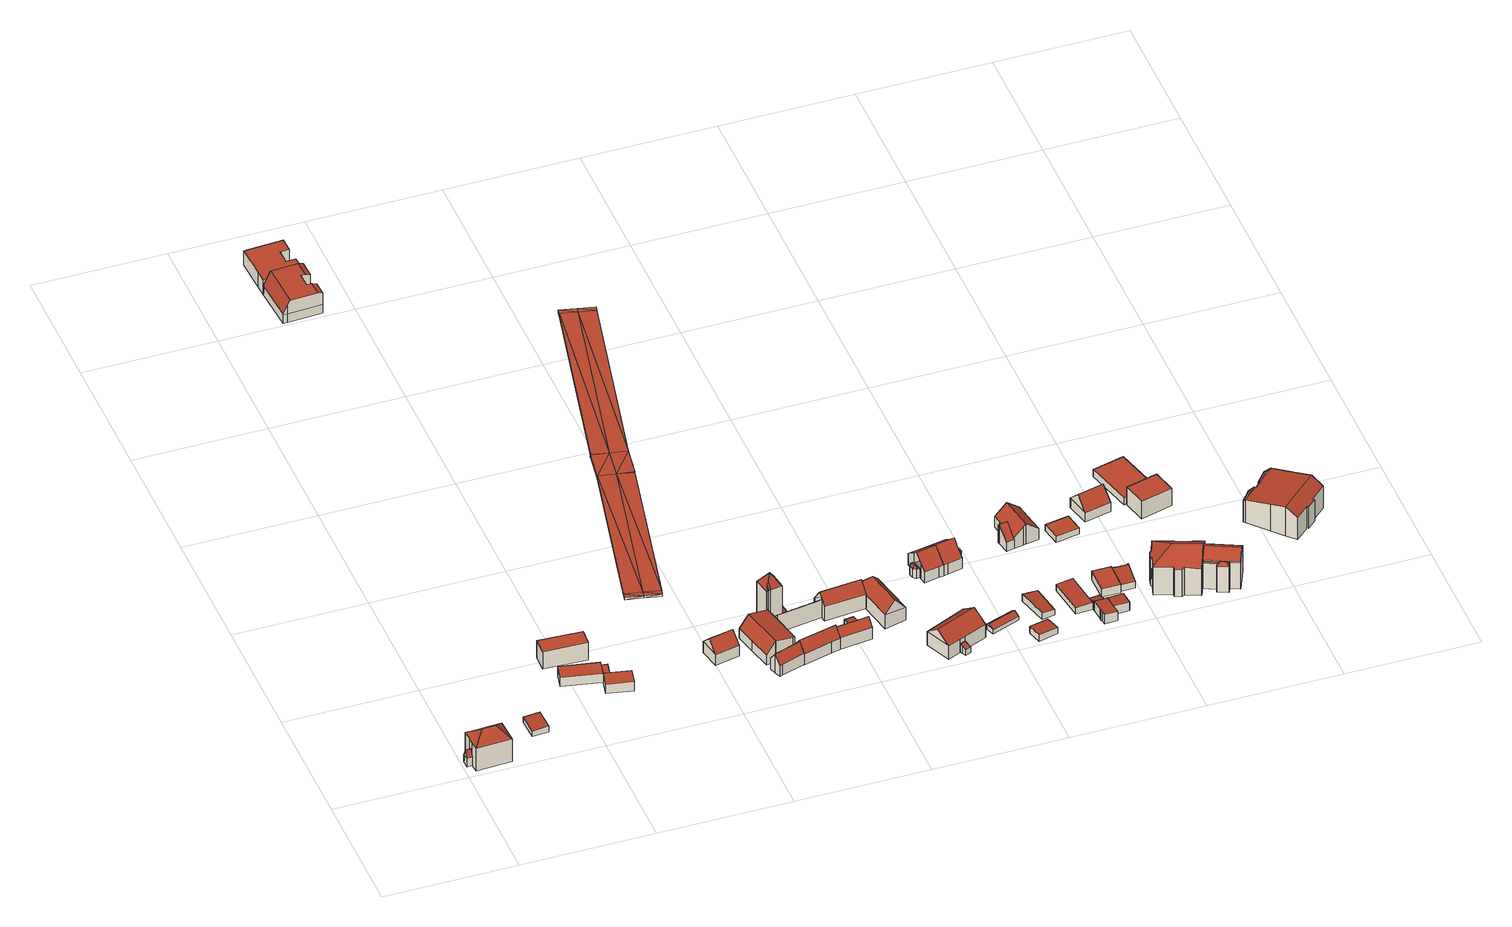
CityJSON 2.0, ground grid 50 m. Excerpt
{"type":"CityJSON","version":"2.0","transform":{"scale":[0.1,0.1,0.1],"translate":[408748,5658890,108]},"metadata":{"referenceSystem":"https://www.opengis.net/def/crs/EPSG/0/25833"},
"CityObjects":{
"building1":{"type":"Building","attributes":{"Gemeindeschluessel":14612000,"Geometrietyp2DReferenz":"3000","function":"31001_9998","roofType":"9999"},"children":["building1-1","building1-2","building1-3"]},
"building1-1":{"type":"BuildingPart","attributes":{"Dachtyp_tdc":"tdcPolyFlatRoof","Dachneigung":0,"QualitaetDacherkennung":62,"Geometrietyp2DReferenz":"3000","measuredHeight":4.14,"roofType":"1000"},"parents":["building1"],"geometry":[{"type":"MultiSurface","lod":"2","boundaries":[[[0,1,2,3]],[[1,4,5,2]],[[4,6,7,5]],[[6,4,1,0]],[[3,2,5,7]]],"semantics":{"surfaces":[{"type":"WallSurface"},{"type":"RoofSurface"},{"type":"GroundSurface"}],"values":[0,0,0,1,2]}}]},
"building1-2":{"type":"BuildingPart","attributes":{"Dachtyp_tdc":"tdcHipRoof","Dachneigung":38.65,"QualitaetDacherkennung":67,"Geometrietyp2DReferenz":"3000","measuredHeight":13.59,"roofType":"3200"},"parents":["building1"],"geometry":[{"type":"MultiSurface","lod":"2","boundaries":[[[8,7,6]],[[8,9,10,7]],[[9,11,12,10]],[[11,13,14,12]],[[13,15,16,17,14]],[[18,19,20]],[[18,21,22,19]],[[21,23,3,22]],[[23,0,3]],[[11,9,24]],[[21,18,15,13,25]],[[9,8,23,21,25,24]],[[13,11,24,25]],[[7,10,12,14,17,19,22,3]]],"semantics":{"surfaces":[{"type":"WallSurface"},{"type":"RoofSurface"},{"type":"GroundSurface"}],"values":[0,0,0,0,0,0,0,0,0,1,1,1,1,2]}}]},
"building1-3":{"type":"BuildingPart","attributes":{"Dachtyp_tdc":"tdcGableRoof","Dachneigung":64.77,"QualitaetDacherkennung":16,"Geometrietyp2DReferenz":"3000","measuredHeight":6.41,"roofType":"3100"},"parents":["building1"],"geometry":[{"type":"MultiSurface","lod":"2","boundaries":[[[26,20,19,27]],[[16,28,29,17]],[[28,26,27,29]],[[26,28,30]],[[20,26,30,31]],[[28,16,31,30]],[[27,19,17,29]]],"semantics":{"surfaces":[{"type":"WallSurface"},{"type":"RoofSurface"},{"type":"GroundSurface"}],"values":[0,0,0,0,1,1,2]}}]},
"building2":{"type":"Building","attributes":{"Dachtyp_tdc":"tdcPolyFlatRoof","Gemeindeschluessel":14612000,"Dachneigung":2.66,"QualitaetDacherkennung":88,"Geometrietyp2DReferenz":"3000","measuredHeight":2.56,"function":"31001_9998","roofType":"2100"},"geometry":[{"type":"Solid","lod":"2","boundaries":[[[[32,33,34,35]],[[33,36,37,34]],[[36,38,39,37]],[[38,32,35,39]],[[38,36,33,32]],[[35,34,37,39]]]],"semantics":{"surfaces":[{"type":"WallSurface"},{"type":"RoofSurface"},{"type":"GroundSurface"}],"values":[[0,0,0,0,1,2]]}}]},
"building3":{"type":"Building","attributes":{"Dachtyp_tdc":"tdcPolyFlatRoof","Gemeindeschluessel":14612000,"Dachneigung":0,"QualitaetDacherkennung":77,"Geometrietyp2DReferenz":"3000","measuredHeight":4,"function":"31001_9998","roofType":"1000"},"geometry":[{"type":"Solid","lod":"2","boundaries":[[[[40,41,42,43]],[[41,44,45,42]],[[44,46,47,45]],[[46,40,43,47]],[[46,44,41,40]],[[43,42,45,47]]]],"semantics":{"surfaces":[{"type":"WallSurface"},{"type":"RoofSurface"},{"type":"GroundSurface"}],"values":[[0,0,0,0,1,2]]}}]},
"building4":{"type":"Building","attributes":{"Dachtyp_tdc":"tdcPolyFlatRoof","Gemeindeschluessel":14612000,"Dachneigung":0,"QualitaetDacherkennung":69,"Geometrietyp2DReferenz":"3000","measuredHeight":7.6,"function":"31001_9998","roofType":"1000"},"geometry":[{"type":"Solid","lod":"2","boundaries":[[[[48,49,50,51]],[[49,52,53,50]],[[52,54,55,53]],[[54,48,51,55]],[[54,52,49,48]],[[51,50,53,55]]]],"semantics":{"surfaces":[{"type":"WallSurface"},{"type":"RoofSurface"},{"type":"GroundSurface"}],"values":[[0,0,0,0,1,2]]}}]},
"building5":{"type":"Building","attributes":{"Dachtyp_tdc":"tdcPolyFlatRoof","Gemeindeschluessel":14612000,"Dachneigung":0,"QualitaetDacherkennung":80,"Geometrietyp2DReferenz":"3000","measuredHeight":2.74,"function":"31001_9998","roofType":"1000"},"geometry":[{"type":"Solid","lod":"2","boundaries":[[[[56,57,47,43]],[[57,58,59,47]],[[58,60,61,59]],[[60,56,43,61]],[[60,58,57,56]],[[43,47,59,61]]]],"semantics":{"surfaces":[{"type":"WallSurface"},{"type":"RoofSurface"},{"type":"GroundSurface"}],"values":[[0,0,0,0,1,2]]}}]},
"building6":{"type":"Building","attributes":{"Dachtyp_tdc":"tdcPolyFlatRoof","Gemeindeschluessel":14612000,"Dachneigung":0,"QualitaetDacherkennung":71,"Geometrietyp2DReferenz":"3000","measuredHeight":4.04,"function":"31001_9998","roofType":"1000"},"geometry":[{"type":"Solid","lod":"2","boundaries":[[[[62,63,43,64]],[[63,65,61,43]],[[65,66,67,61]],[[66,68,69,67]],[[68,62,64,69]],[[68,66,65,63,62]],[[64,43,61,67,69]]]],"semantics":{"surfaces":[{"type":"WallSurface"},{"type":"RoofSurface"},{"type":"GroundSurface"}],"values":[[0,0,0,0,0,1,2]]}}]},
"building7":{"type":"Building","attributes":{"Dachtyp_tdc":"tdcFreeFormRoof","Gemeindeschluessel":14612000,"Dachneigung":0.221,"QualitaetDacherkennung":35,"Geometrietyp2DReferenz":"3000","measuredHeight":9.54,"function":"31001_9998","roofType":"5000"},"geometry":[{"type":"Solid","lod":"2","boundaries":[[[[70,71,72,73]],[[71,74,75,72]],[[74,76,77,75]],[[76,78,79,77]],[[78,80,81,79]],[[80,82,83,81]],[[82,84,85,83]],[[84,86,87,85]],[[86,88,89,87]],[[88,90,91,89]],[[90,92,93,91]],[[92,94,95,93]],[[94,70,73,95]],[[96,97,98,99]],[[100,101,102,103]],[[104,105,70,106,107]],[[108,109,103,102,110,105,104,99,98]],[[71,105,110,74]],[[74,110,102,76]],[[82,109,108,84]],[[84,108,98,86]],[[80,100,103,109,82]],[[90,96,99,104,107,92]],[[92,107,106,94]],[[94,106,70]],[[70,105,71]],[[76,102,101,78]],[[78,101,100,80]],[[86,98,97,88]],[[88,97,96,90]],[[73,72,75,77,79,81,83,85,87,89,91,93,95]]]],"semantics":{"surfaces":[{"type":"WallSurface"},{"type":"RoofSurface"},{"type":"GroundSurface"}],"values":[[0,0,0,0,0,0,0,0,0,0,0,0,0,1,1,1,1,0,0,0,0,0,0,0,0,0,0,0,0,0,2]]}}]},
"building8":{"type":"Building","attributes":{"Dachtyp_tdc":"tdcGableRoof","Gemeindeschluessel":14612000,"Dachneigung":44.95,"QualitaetDacherkennung":84,"Geometrietyp2DReferenz":"3000","measuredHeight":8.87,"function":"31001_9998","roofType":"3100"},"geometry":[{"type":"Solid","lod":"2","boundaries":[[[[111,112,113,114]],[[112,115,116,113]],[[115,117,118,116]],[[117,111,114,118]],[[115,112,119]],[[111,117,120]],[[112,111,120,119]],[[117,115,119,120]],[[114,113,116,118]]]],"semantics":{"surfaces":[{"type":"WallSurface"},{"type":"RoofSurface"},{"type":"GroundSurface"}],"values":[[0,0,0,0,0,0,1,1,2]]}}]},
"building9":{"type":"Building","attributes":{"Dachtyp_tdc":"tdcPolyFlatRoof","Gemeindeschluessel":14612000,"Dachneigung":0,"QualitaetDacherkennung":70,"Geometrietyp2DReferenz":"3000","measuredHeight":6.3,"function":"31001_9998","roofType":"1000"},"geometry":[{"type":"Solid","lod":"2","boundaries":[[[[121,122,123,124]],[[122,125,79,123]],[[125,126,73,79]],[[126,127,128,73]],[[127,129,130,128]],[[129,131,132,130]],[[131,133,134,132]],[[133,135,136,134]],[[135,137,138,136]],[[137,121,124,138]],[[137,135,133,131,129,127,126,125,122,121]],[[124,123,79,73,128,130,132,134,136,138]]]],"semantics":{"surfaces":[{"type":"WallSurface"},{"type":"RoofSurface"},{"type":"GroundSurface"}],"values":[[0,0,0,0,0,0,0,0,0,0,1,2]]}}]},
"building10":{"type":"Building","attributes":{"Dachtyp_tdc":"tdcGableRoof","Gemeindeschluessel":14612000,"Dachneigung":53.87,"QualitaetDacherkennung":70,"Geometrietyp2DReferenz":"3000","measuredHeight":8.46,"function":"31001_9998","roofType":"3100"},"geometry":[{"type":"Solid","lod":"2","boundaries":[[[[139,140,141,142]],[[140,143,144,141]],[[143,145,146,144]],[[145,147,148,146]],[[147,149,150,148]],[[149,151,152,150]],[[151,153,154,152]],[[153,139,142,154]],[[149,147,145,143,140]],[[140,139,153,151,149]],[[142,141,144,146,148,150,152,154]]]],"semantics":{"surfaces":[{"type":"WallSurface"},{"type":"RoofSurface"},{"type":"GroundSurface"}],"values":[[0,0,0,0,0,0,0,0,1,1,2]]}}]},
"building11":{"type":"Building","attributes":{"Dachtyp_tdc":"tdcGableRoof","Gemeindeschluessel":14612000,"Dachneigung":11.21,"QualitaetDacherkennung":54,"Geometrietyp2DReferenz":"3000","measuredHeight":8.92,"function":"31001_9998","roofType":"3100"},"geometry":[{"type":"Solid","lod":"2","boundaries":[[[[155,156,157,158]],[[156,159,160,157]],[[159,161,162,160]],[[161,163,164,162]],[[163,165,166,164]],[[165,167,168,166]],[[167,169,170,168]],[[169,171,172,170]],[[171,173,174,172]],[[173,175,176,174]],[[175,155,158,176]],[[171,169,167,165,163,161,159]],[[159,156,155,175,173,171]],[[158,157,160,162,164,166,168,170,172,174,176]]]],"semantics":{"surfaces":[{"type":"WallSurface"},{"type":"RoofSurface"},{"type":"GroundSurface"}],"values":[[0,0,0,0,0,0,0,0,0,0,0,1,1,2]]}}]},
"building12":{"type":"Building","attributes":{"Dachtyp_tdc":"tdcFreeFormRoof","Gemeindeschluessel":14612000,"Dachneigung":10.01,"QualitaetDacherkennung":35,"Geometrietyp2DReferenz":"3000","measuredHeight":3.92,"function":"31001_9998","roofType":"5000"},"geometry":[{"type":"Solid","lod":"2","boundaries":[[[[177,178,179,180]],[[178,181,182,179]],[[181,183,184,182]],[[183,185,186,184]],[[185,177,180,186]],[[185,187,188,177]],[[183,181,178,188,187]],[[178,177,188]],[[185,183,187]],[[180,179,182,184,186]]]],"semantics":{"surfaces":[{"type":"WallSurface"},{"type":"RoofSurface"},{"type":"GroundSurface"}],"values":[[0,0,0,0,0,1,1,0,0,2]]}}]},
"building13":{"type":"Building","attributes":{"Dachtyp_tdc":"tdcFreeFormRoof","Gemeindeschluessel":14612000,"Dachneigung":56.78,"QualitaetDacherkennung":8,"Geometrietyp2DReferenz":"3000","measuredHeight":20.8,"function":"31001_9998","roofType":"5000"},"geometry":[{"type":"Solid","lod":"2","boundaries":[[[[189,190,191,192]],[[190,193,194,191]],[[193,195,196,194]],[[195,197,198,196]],[[197,199,200,198]],[[199,201,202,200]],[[201,189,192,202]],[[203,201,199]],[[204,205,206,207,203,199,197]],[[204,197,195]],[[205,204,195,193]],[[206,205,193,190]],[[207,206,190,189]],[[203,207,189,201]],[[192,191,194,196,198,200,202]]]],"semantics":{"surfaces":[{"type":"WallSurface"},{"type":"RoofSurface"},{"type":"GroundSurface"}],"values":[[0,0,0,0,0,0,0,1,1,1,1,1,1,1,2]]}}]},
"building14":{"type":"Building","attributes":{"Dachtyp_tdc":"tdcFreeFormRoof","Gemeindeschluessel":14612000,"Dachneigung":53.58,"QualitaetDacherkennung":79,"Geometrietyp2DReferenz":"3000","measuredHeight":8.77,"function":"31001_9998","roofType":"5000"},"geometry":[{"type":"Solid","lod":"2","boundaries":[[[[208,209,210,211]],[[209,212,213,210]],[[212,214,215,213]],[[214,216,217,215]],[[216,218,219,217]],[[218,208,211,219]],[[220,209,208,218,221]],[[214,212,220,221,216]],[[212,209,220]],[[218,216,221]],[[211,210,213,215,217,219]]]],"semantics":{"surfaces":[{"type":"WallSurface"},{"type":"RoofSurface"},{"type":"GroundSurface"}],"values":[[0,0,0,0,0,0,1,1,0,0,2]]}}]},
"building15":{"type":"Building","attributes":{"Dachtyp_tdc":"tdcPolyFlatRoof","Gemeindeschluessel":14612000,"Dachneigung":10.4,"QualitaetDacherkennung":60,"Geometrietyp2DReferenz":"3000","measuredHeight":2.45,"function":"31001_9998","roofType":"2100"},"geometry":[{"type":"Solid","lod":"2","boundaries":[[[[222,223,224,202]],[[223,225,226,224]],[[225,227,192,226]],[[227,222,202,192]],[[227,225,223,222]],[[202,224,226,192]]]],"semantics":{"surfaces":[{"type":"WallSurface"},{"type":"RoofSurface"},{"type":"GroundSurface"}],"values":[[0,0,0,0,1,2]]}}]},
"building16":{"type":"Building","attributes":{"Dachtyp_tdc":"tdcPolyFlatRoof","Gemeindeschluessel":14612000,"Dachneigung":46.52,"QualitaetDacherkennung":45,"Geometrietyp2DReferenz":"3000","measuredHeight":7.97,"function":"31001_9998","roofType":"2100"},"geometry":[{"type":"Solid","lod":"2","boundaries":[[[[228,229,230,231]],[[229,232,233,230]],[[232,234,235,233]],[[234,236,237,235]],[[236,238,239,237]],[[238,228,231,239]],[[238,236,234,232,229,228]],[[231,230,233,235,237,239]]]],"semantics":{"surfaces":[{"type":"WallSurface"},{"type":"RoofSurface"},{"type":"GroundSurface"}],"values":[[0,0,0,0,0,0,1,2]]}}]},
"building17":{"type":"Building","attributes":{"Stand_DGM":"2016","Stand_Basis-DLM":"2021","Gemeindeschluessel":"14612000","ObjektHoehe":1,"Stand_Laserscan":"2016","BodenHoehe":111.17,"Stand_3D-Stadtmodell":"2023","Geometrietyp2DReferenz":2000,"AbsoluteHoehe":112.17,"measuredHeight":1,"function":"53001_1800","roofType":"9999"},"geometry":[{"type":"MultiSurface","lod":"2","boundaries":[[[240,241,242]],[[240,242,243]],[[244,240,243]],[[244,243,245]],[[246,247,248]],[[248,247,244]],[[248,244,245]],[[249,250,248]],[[249,248,251]],[[248,250,246]],[[252,249,251]],[[252,251,253]],[[243,242,254]],[[243,254,255]],[[245,243,255]],[[245,255,256]],[[245,256,257]],[[248,245,258]],[[258,245,259]],[[257,259,245]],[[251,248,258]],[[251,258,260]],[[253,251,260]],[[253,260,261]],[[242,241,262]],[[242,262,263]],[[241,240,264]],[[241,264,262]],[[240,244,265]],[[240,265,264]],[[244,247,266]],[[244,266,265]],[[247,246,267]],[[247,267,266]],[[246,250,268]],[[246,268,267]],[[250,249,269]],[[250,269,268]],[[249,252,270]],[[249,270,269]],[[252,253,271]],[[252,271,270]],[[253,261,272]],[[253,272,271]],[[261,260,273]],[[261,273,272]],[[260,258,274]],[[260,274,273]],[[258,259,275]],[[258,275,274]],[[259,257,276]],[[259,276,275]],[[257,256,277]],[[257,277,276]],[[256,255,278]],[[256,278,277]],[[255,254,279]],[[255,279,278]],[[254,242,263]],[[254,263,279]],[[280,263,264]],[[280,264,265]],[[281,280,265]],[[282,266,267]],[[265,266,282]],[[281,265,282]],[[282,268,269]],[[283,282,269]],[[267,268,282]],[[283,269,270]],[[271,283,270]],[[279,263,280]],[[278,279,280]],[[278,280,281]],[[277,278,281]],[[276,277,281]],[[274,281,282]],[[275,281,274]],[[281,275,276]],[[274,282,283]],[[273,274,283]],[[273,283,271]],[[272,273,271]],[[263,262,264]]],"semantics":{"surfaces":[{"type":"RoofSurface"},{"type":"WallSurface"},{"type":"GroundSurface"}],"values":[0,0,0,0,0,0,0,0,0,0,0,0,0,0,0,0,0,0,0,0,0,0,0,0,1,1,1,1,1,1,1,1,1,1,1,1,1,1,1,1,1,1,1,1,1,1,1,1,1,1,1,1,1,1,1,1,1,1,1,1,2,2,2,2,2,2,2,2,2,2,2,2,2,2,2,2,2,2,2,2,2,2,2,2]}}]},
"building18":{"type":"Building","attributes":{"Gemeindeschluessel":14612000,"Geometrietyp2DReferenz":"3000","function":"31001_9998","roofType":"9999"},"children":["building18-1","building18-2"]},
"building18-1":{"type":"BuildingPart","attributes":{"Dachtyp_tdc":"tdcPolyFlatRoof","Dachneigung":7.03,"QualitaetDacherkennung":80,"Geometrietyp2DReferenz":"3000","measuredHeight":5.57,"roofType":"2100"},"parents":["building18"],"geometry":[{"type":"MultiSurface","lod":"2","boundaries":[[[284,285,286,287,288]],[[289,290,291,292,293]],[[290,284,288,291]],[[290,289,294,295,296,297,285,284]],[[288,287,298,299,292,291]]],"semantics":{"surfaces":[{"type":"WallSurface"},{"type":"RoofSurface"},{"type":"GroundSurface"}],"values":[0,0,0,1,2]}}]},
"building18-2":{"type":"BuildingPart","attributes":{"Dachtyp_tdc":"tdcGableRoof","Dachneigung":47.39,"QualitaetDacherkennung":78,"Geometrietyp2DReferenz":"3000","measuredHeight":8.05,"roofType":"3100"},"parents":["building18"],"geometry":[{"type":"MultiSurface","lod":"2","boundaries":[[[300,301,302,213]],[[301,303,304,302]],[[303,293,292,304]],[[286,305,306,287]],[[305,307,308,306]],[[307,309,310,308]],[[309,311,312,310]],[[311,313,314,312]],[[313,315,316,314]],[[315,300,213,316]],[[311,309,307,305,286,297,317,318,294,293,303,301]],[[301,300,315,313,311]],[[213,302,304,292,299,298,287,306,308,310,312,314,316]]],"semantics":{"surfaces":[{"type":"WallSurface"},{"type":"RoofSurface"},{"type":"GroundSurface"}],"values":[0,0,0,0,0,0,0,0,0,0,1,1,2]}}]},
"building19":{"type":"Building","attributes":{"Dachtyp_tdc":"tdcFreeFormRoof","Gemeindeschluessel":14612000,"Dachneigung":54.45,"QualitaetDacherkennung":80,"Geometrietyp2DReferenz":"3000","measuredHeight":10.63,"function":"31001_9998","roofType":"5000"},"geometry":[{"type":"Solid","lod":"2","boundaries":[[[[319,320,321,235]],[[320,322,323,321]],[[322,324,325,323]],[[324,326,237,325]],[[326,319,235,237]],[[327,328,320,319]],[[324,322,328,327,326]],[[322,320,328]],[[319,326,327]],[[235,321,323,325,237]]]],"semantics":{"surfaces":[{"type":"WallSurface"},{"type":"RoofSurface"},{"type":"GroundSurface"}],"values":[[0,0,0,0,0,1,1,0,0,2]]}}]},
"building20":{"type":"Building","attributes":{"Dachtyp_tdc":"tdcHipAndGableRoof","Gemeindeschluessel":14612000,"Dachneigung":50.29,"QualitaetDacherkennung":82,"Geometrietyp2DReferenz":"3000","measuredHeight":10.76,"function":"31001_9998","roofType":"5000"},"geometry":[{"type":"Solid","lod":"2","boundaries":[[[[329,330,331,332]],[[330,333,334,331]],[[333,335,336,334]],[[335,329,332,336]],[[333,330,337]],[[329,335,338]],[[330,329,338,337]],[[335,333,337,338]],[[332,331,334,336]]]],"semantics":{"surfaces":[{"type":"WallSurface"},{"type":"RoofSurface"},{"type":"GroundSurface"}],"values":[[0,0,0,0,1,0,1,1,2]]}}]},
"building21":{"type":"Building","attributes":{"Dachtyp_tdc":"tdcPolyFlatRoof","Gemeindeschluessel":14612000,"Dachneigung":24.71,"QualitaetDacherkennung":51,"Geometrietyp2DReferenz":"3000","measuredHeight":3.67,"function":"31001_9998","roofType":"2100"},"geometry":[{"type":"Solid","lod":"2","boundaries":[[[[339,340,341,342]],[[340,343,344,341]],[[343,345,346,344]],[[345,347,348,346]],[[347,339,342,348]],[[347,345,343,340,339]],[[342,341,344,346,348]]]],"semantics":{"surfaces":[{"type":"WallSurface"},{"type":"RoofSurface"},{"type":"GroundSurface"}],"values":[[0,0,0,0,0,1,2]]}}]},
"building22":{"type":"Building","attributes":{"Dachtyp_tdc":"tdcFreeFormRoof","Gemeindeschluessel":14612000,"Dachneigung":36.44,"QualitaetDacherkennung":83,"Geometrietyp2DReferenz":"3000","measuredHeight":9.88,"function":"31001_9998","roofType":"5000"},"geometry":[{"type":"Solid","lod":"2","boundaries":[[[[349,350,351,352]],[[350,353,354,351]],[[353,355,356,354]],[[355,357,358,356]],[[357,359,360,358]],[[359,361,362,360]],[[361,363,364,362]],[[363,349,352,364]],[[359,357,365,366,363,361]],[[366,365,355,353,350,349]],[[349,363,366]],[[357,355,365]],[[352,351,354,356,358,360,362,364]]]],"semantics":{"surfaces":[{"type":"WallSurface"},{"type":"RoofSurface"},{"type":"GroundSurface"}],"values":[[0,0,0,0,0,0,0,0,1,1,0,0,2]]}}]},
"building23":{"type":"Building","attributes":{"Dachtyp_tdc":"tdcPolyFlatRoof","Gemeindeschluessel":14612000,"Dachneigung":17.71,"QualitaetDacherkennung":59,"Geometrietyp2DReferenz":"3000","measuredHeight":3.11,"function":"31001_9998","roofType":"2100"},"geometry":[{"type":"Solid","lod":"2","boundaries":[[[[367,368,369,370]],[[368,371,372,369]],[[371,373,374,372]],[[373,367,370,374]],[[373,371,368,367]],[[370,369,372,374]]]],"semantics":{"surfaces":[{"type":"WallSurface"},{"type":"RoofSurface"},{"type":"GroundSurface"}],"values":[[0,0,0,0,1,2]]}}]},
"building24":{"type":"Building","attributes":{"Gemeindeschluessel":14612000,"Geometrietyp2DReferenz":"3000","function":"31001_9998","roofType":"9999"},"children":["building24-1","building24-2"]},
"building24-1":{"type":"BuildingPart","attributes":{"Dachtyp_tdc":"tdcGableRoof","Dachneigung":41.75,"QualitaetDacherkennung":67,"Geometrietyp2DReferenz":"3000","measuredHeight":9.67,"roofType":"3100"},"parents":["building24"],"geometry":[{"type":"MultiSurface","lod":"2","boundaries":[[[375,376,377,378]],[[376,379,380,377]],[[379,381,380]],[[382,383,384,385,386]],[[383,387,388,384]],[[387,389,390,388]],[[389,391,392,390]],[[391,393,394,392]],[[393,395,396,394]],[[395,375,378,396]],[[391,389,387,383,382,397]],[[397,379,376,375,395,393,391]],[[378,377,380,398,399,385,384,388,390,392,394,396]]],"semantics":{"surfaces":[{"type":"WallSurface"},{"type":"RoofSurface"},{"type":"GroundSurface"}],"values":[0,0,0,0,0,0,0,0,0,0,1,1,2]}}]},
"building24-2":{"type":"BuildingPart","attributes":{"Dachtyp_tdc":"tdcFreeFormRoof","Dachneigung":40.79,"QualitaetDacherkennung":24,"Geometrietyp2DReferenz":"3000","measuredHeight":4.77,"roofType":"5000"},"parents":["building24"],"geometry":[{"type":"MultiSurface","lod":"2","boundaries":[[[400,401,402,398]],[[401,403,404,402]],[[403,405,406,404]],[[405,407,408,406]],[[407,386,385,408]],[[403,401,409,410]],[[401,400,381,400,409]],[[400,411,386,412,413,410,409]],[[386,407,412]],[[407,405,413,412]],[[405,403,410,413]],[[385,399,398,380,398,402,404,406,408]]],"semantics":{"surfaces":[{"type":"WallSurface"},{"type":"RoofSurface"},{"type":"GroundSurface"}],"values":[0,0,0,0,0,1,1,1,1,1,1,2]}}]},
"building25":{"type":"Building","attributes":{"Dachtyp_tdc":"tdcGableRoof","Gemeindeschluessel":14612000,"Dachneigung":31.09,"QualitaetDacherkennung":67,"Geometrietyp2DReferenz":"3000","measuredHeight":3,"function":"31001_9998","roofType":"3100"},"geometry":[{"type":"Solid","lod":"2","boundaries":[[[[414,415,416,417]],[[415,418,419,416]],[[418,420,421,419]],[[420,414,417,421]],[[418,415,422]],[[414,420,423]],[[415,414,423,422]],[[420,418,422,423]],[[417,416,419,421]]]],"semantics":{"surfaces":[{"type":"WallSurface"},{"type":"RoofSurface"},{"type":"GroundSurface"}],"values":[[0,0,0,0,0,0,1,1,2]]}}]},
"building26":{"type":"Building","attributes":{"Gemeindeschluessel":14612000,"Geometrietyp2DReferenz":"3000","function":"31001_9998","roofType":"9999"},"children":["building26-1","building26-2"]},
"building26-1":{"type":"BuildingPart","attributes":{"Dachtyp_tdc":"tdcPolyFlatRoof","Dachneigung":0,"QualitaetDacherkennung":60,"Geometrietyp2DReferenz":"3000","measuredHeight":3.82,"roofType":"1000"},"parents":["building26"],"geometry":[{"type":"MultiSurface","lod":"2","boundaries":[[[424,425,426,427]],[[425,428,429,426]],[[428,430,431,429]],[[430,432,433,431]],[[432,434,435,433]],[[432,430,428,425,424,436,434]],[[437,427,426,429,431,433,435]]],"semantics":{"surfaces":[{"type":"WallSurface"},{"type":"RoofSurface"},{"type":"GroundSurface"}],"values":[0,0,0,0,0,1,2]}}]},
"building26-2":{"type":"BuildingPart","attributes":{"Dachtyp_tdc":"tdcGableRoof","Dachneigung":42.43,"QualitaetDacherkennung":69,"Geometrietyp2DReferenz":"3000","measuredHeight":9.7,"roofType":"3100"},"parents":["building26"],"geometry":[{"type":"MultiSurface","lod":"2","boundaries":[[[438,439,427,440]],[[439,424,427]],[[441,442,443,435,434]],[[442,444,445,443]],[[444,395,446,445]],[[395,447,448,446]],[[447,449,450,448]],[[449,389,451,450]],[[389,452,453,451]],[[452,438,440,453]],[[449,447,395,444,442,441,454]],[[454,439,438,452,389,449]],[[440,427,437,435,443,445,446,448,450,451,453]]],"semantics":{"surfaces":[{"type":"WallSurface"},{"type":"RoofSurface"},{"type":"GroundSurface"}],"values":[0,0,0,0,0,0,0,0,0,0,1,1,2]}}]},
"building27":{"type":"Building","attributes":{"Dachtyp_tdc":"tdcPolyFlatRoof","Gemeindeschluessel":14612000,"Dachneigung":3.07,"QualitaetDacherkennung":79,"Geometrietyp2DReferenz":"3000","measuredHeight":3.03,"function":"31001_9998","roofType":"2100"},"geometry":[{"type":"Solid","lod":"2","boundaries":[[[[455,456,457,458]],[[456,459,460,457]],[[459,461,462,460]],[[461,455,458,462]],[[461,459,456,455]],[[458,457,460,462]]]],"semantics":{"surfaces":[{"type":"WallSurface"},{"type":"RoofSurface"},{"type":"GroundSurface"}],"values":[[0,0,0,0,1,2]]}}]},
"building28":{"type":"Building","attributes":{"Dachtyp_tdc":"tdcPolyFlatRoof","Gemeindeschluessel":14612000,"Dachneigung":6.18,"QualitaetDacherkennung":89,"Geometrietyp2DReferenz":"3000","measuredHeight":3.12,"function":"31001_9998","roofType":"2100"},"geometry":[{"type":"Solid","lod":"2","boundaries":[[[[463,464,465,466]],[[464,467,468,465]],[[467,469,470,468]],[[469,463,466,470]],[[469,467,464,463]],[[466,465,468,470]]]],"semantics":{"surfaces":[{"type":"WallSurface"},{"type":"RoofSurface"},{"type":"GroundSurface"}],"values":[[0,0,0,0,1,2]]}}]},
"building29":{"type":"Building","attributes":{"Dachtyp_tdc":"tdcPolyFlatRoof","Gemeindeschluessel":14612000,"Dachneigung":2.9,"QualitaetDacherkennung":93,"Geometrietyp2DReferenz":"3000","measuredHeight":2.96,"function":"31001_9998","roofType":"2100"},"geometry":[{"type":"Solid","lod":"2","boundaries":[[[[471,472,473,474]],[[471,475,476,477,472]],[[473,478,479,480,474]],[[472,477,478,473]],[[477,476,479,478]],[[476,475,480,479]],[[475,471,474,480]]]],"semantics":{"surfaces":[{"type":"WallSurface"},{"type":"RoofSurface"},{"type":"GroundSurface"}],"values":[[0,1,2,0,0,0,0]]}}]},
"building30":{"type":"Building","attributes":{"Dachtyp_tdc":"tdcPolyFlatRoof","Gemeindeschluessel":14612000,"Dachneigung":2.99,"QualitaetDacherkennung":82,"Geometrietyp2DReferenz":"3000","measuredHeight":4.26,"function":"31001_9998","roofType":"2100"},"geometry":[{"type":"Solid","lod":"2","boundaries":[[[[481,482,483,484]],[[482,485,486,483]],[[485,487,488,486]],[[487,489,490,488]],[[489,491,492,490]],[[491,493,494,492]],[[493,495,496,494]],[[495,497,498,496]],[[497,499,500,498]],[[499,481,484,500]],[[499,497,495,493,491,489,487,485,482,481]],[[484,483,486,488,490,492,494,496,498,500]]]],"semantics":{"surfaces":[{"type":"WallSurface"},{"type":"RoofSurface"},{"type":"GroundSurface"}],"values":[[0,0,0,0,0,0,0,0,0,0,1,2]]}}]},
"building31":{"type":"Building","attributes":{"Dachtyp_tdc":"tdcPolyFlatRoof","Gemeindeschluessel":14612000,"Dachneigung":18.71,"QualitaetDacherkennung":82,"Geometrietyp2DReferenz":"3000","measuredHeight":3.91,"function":"31001_9998","roofType":"2100"},"geometry":[{"type":"Solid","lod":"2","boundaries":[[[[501,502,503,504]],[[502,505,506,503]],[[505,507,496,506]],[[507,508,494,496]],[[508,501,504,494]],[[508,507,505,502,501]],[[504,503,506,496,494]]]],"semantics":{"surfaces":[{"type":"WallSurface"},{"type":"RoofSurface"},{"type":"GroundSurface"}],"values":[[0,0,0,0,0,1,2]]}}]},
"building32":{"type":"Building","attributes":{"Gemeindeschluessel":14612000,"Geometrietyp2DReferenz":"3000","function":"31001_9998","roofType":"9999"},"children":["building32-1","building32-2"]},
"building32-1":{"type":"BuildingPart","attributes":{"Dachtyp_tdc":"tdcGableRoof","Dachneigung":41.61,"QualitaetDacherkennung":78,"Geometrietyp2DReferenz":"3000","measuredHeight":8.4,"roofType":"3100"},"parents":["building32"],"geometry":[{"type":"MultiSurface","lod":"2","boundaries":[[[509,510,511,512]],[[510,513,514,515,511]],[[516,517,518,519]],[[517,509,512,518]],[[520,513,510,509]],[[509,517,516,521,520]],[[512,511,515,522,519,518]]],"semantics":{"surfaces":[{"type":"WallSurface"},{"type":"RoofSurface"},{"type":"GroundSurface"}],"values":[0,0,0,0,1,1,2]}}]},
"building32-2":{"type":"BuildingPart","attributes":{"Dachtyp_tdc":"tdcGableRoof","Dachneigung":38.05,"QualitaetDacherkennung":57,"Geometrietyp2DReferenz":"3000","measuredHeight":8.79,"roofType":"3100"},"parents":["building32"],"geometry":[{"type":"MultiSurface","lod":"2","boundaries":[[[514,523,524,515]],[[523,525,526,524]],[[525,527,528,526]],[[527,529,530,528]],[[529,531,532,530]],[[531,533,534,532]],[[533,535,536,534]],[[535,537,538,536]],[[537,539,540,538]],[[539,541,516,519,540]],[[537,535,533,531,529,527]],[[527,525,523,514,542,521,541,539,537]],[[519,522,515,524,526,528,530,532,534,536,538,540]]],"semantics":{"surfaces":[{"type":"WallSurface"},{"type":"RoofSurface"},{"type":"GroundSurface"}],"values":[0,0,0,0,0,0,0,0,0,0,1,1,2]}}]},
"building33":{"type":"Building","attributes":{"Dachtyp_tdc":"tdcPolyFlatRoof","Gemeindeschluessel":14612000,"Dachneigung":2.61,"QualitaetDacherkennung":85,"Geometrietyp2DReferenz":"3000","measuredHeight":3.97,"function":"31001_9998","roofType":"2100"},"geometry":[{"type":"Solid","lod":"2","boundaries":[[[[497,495,496,498]],[[495,543,544,496]],[[543,545,546,544]],[[545,499,500,546]],[[499,497,498,500]],[[499,545,543,495,497]],[[498,496,544,546,500]]]],"semantics":{"surfaces":[{"type":"WallSurface"},{"type":"RoofSurface"},{"type":"GroundSurface"}],"values":[[0,0,0,0,0,1,2]]}}]},
"building34":{"type":"Building","attributes":{"Dachtyp_tdc":"tdcPolyFlatRoof","Gemeindeschluessel":14612000,"Dachneigung":0,"QualitaetDacherkennung":98,"Geometrietyp2DReferenz":"3000","measuredHeight":3.69,"function":"31001_9998","roofType":"1000"},"geometry":[{"type":"Solid","lod":"2","boundaries":[[[[547,548,549,550]],[[548,551,552,549]],[[551,553,554,552]],[[551,548,547,555,553]],[[554,556,550,549,552]],[[553,555,556,554]],[[555,547,550,556]]]],"semantics":{"surfaces":[{"type":"WallSurface"},{"type":"RoofSurface"},{"type":"GroundSurface"}],"values":[[0,0,0,1,2,0,0]]}}]},
"building35":{"type":"Building","attributes":{"Dachtyp_tdc":"tdcPolyFlatRoof","Gemeindeschluessel":14612000,"Dachneigung":0,"QualitaetDacherkennung":82,"Geometrietyp2DReferenz":"3000","measuredHeight":2.64,"function":"31001_9998","roofType":"1000"},"geometry":[{"type":"Solid","lod":"2","boundaries":[[[[557,558,559,560]],[[558,561,562,559]],[[561,563,564,562]],[[563,557,560,564]],[[563,561,558,557]],[[560,559,562,564]]]],"semantics":{"surfaces":[{"type":"WallSurface"},{"type":"RoofSurface"},{"type":"GroundSurface"}],"values":[[0,0,0,0,1,2]]}}]},
"building36":{"type":"Building","attributes":{"Dachtyp_tdc":"tdcPolyFlatRoof","Gemeindeschluessel":14612000,"Dachneigung":3.06,"QualitaetDacherkennung":65,"Geometrietyp2DReferenz":"3000","measuredHeight":3.4,"function":"31001_9998","roofType":"2100"},"geometry":[{"type":"Solid","lod":"2","boundaries":[[[[565,566,549,567]],[[566,568,550,549]],[[568,569,570,550]],[[569,571,572,570]],[[571,573,574,572]],[[573,575,576,574]],[[575,577,578,576]],[[577,565,567,578]],[[577,575,573,571,569,568,566,565]],[[567,549,550,570,572,574,576,578]]]],"semantics":{"surfaces":[{"type":"WallSurface"},{"type":"RoofSurface"},{"type":"GroundSurface"}],"values":[[0,0,0,0,0,0,0,0,1,2]]}}]},
"building37":{"type":"Building","attributes":{"Dachtyp_tdc":"tdcGableRoof","Gemeindeschluessel":14612000,"Dachneigung":45.76,"QualitaetDacherkennung":85,"Geometrietyp2DReferenz":"3000","measuredHeight":8.99,"function":"31001_9998","roofType":"3100"},"geometry":[{"type":"Solid","lod":"2","boundaries":[[[[579,580,581,582]],[[580,583,584,581]],[[583,585,586,584]],[[585,579,582,586]],[[583,580,587]],[[579,585,588]],[[580,579,588,587]],[[585,583,587,588]],[[582,581,584,586]]]],"semantics":{"surfaces":[{"type":"WallSurface"},{"type":"RoofSurface"},{"type":"GroundSurface"}],"values":[[0,0,0,0,0,0,1,1,2]]}}]},
"building38":{"type":"Building","attributes":{"Dachtyp_tdc":"tdcFreeFormRoof","Gemeindeschluessel":14612000,"Dachneigung":34.2,"QualitaetDacherkennung":66,"Geometrietyp2DReferenz":"3000","measuredHeight":16.86,"function":"31001_9998","roofType":"5000"},"geometry":[{"type":"Solid","lod":"2","boundaries":[[[[589,590,591,592]],[[590,593,594,591]],[[593,595,596,594]],[[595,597,598,596]],[[597,599,600,598]],[[599,601,602,600]],[[601,603,604,602]],[[603,605,606,604]],[[605,607,608,606]],[[607,609,610,608]],[[609,611,612,610]],[[611,613,614,612]],[[613,615,616,614]],[[615,617,618,616]],[[617,619,620,618]],[[619,621,622,620]],[[621,623,624,622]],[[623,625,626,624]],[[625,627,628,626]],[[627,589,592,628]],[[629,630,599,597,595,593,590,631]],[[617,632,629,631,589,627,625,623,621,619]],[[632,615,613,611,609,607,605,603,601,630,629]],[[601,599,630]],[[590,589,631]],[[617,615,632]],[[592,591,594,596,598,600,602,604,606,608,610,612,614,616,618,620,622,624,626,628]]]],"semantics":{"surfaces":[{"type":"WallSurface"},{"type":"RoofSurface"},{"type":"GroundSurface"}],"values":[[0,0,0,0,0,0,0,0,0,0,0,0,0,0,0,0,0,0,0,0,1,1,1,0,0,0,2]]}}]},
"building39":{"type":"Building","attributes":{"Gemeindeschluessel":14612000,"Geometrietyp2DReferenz":"3000","function":"31001_9998","roofType":"9999"},"children":["building39-1","building39-2"]},
"building39-1":{"type":"BuildingPart","attributes":{"Dachtyp_tdc":"tdcGableRoof","Dachneigung":27.42,"QualitaetDacherkennung":68,"Geometrietyp2DReferenz":"3000","measuredHeight":14.42,"roofType":"3100"},"parents":["building39"],"geometry":[{"type":"MultiSurface","lod":"2","boundaries":[[[633,634,635,636]],[[634,637,638,639,635]],[[640,641,642,643,644]],[[641,633,636,642]],[[641,645,646,633]],[[647,648,646,645,649]],[[640,649,645,641]],[[637,647,649,640]],[[634,648,647,637]],[[633,646,648,634]],[[636,635,639,643,642]]],"semantics":{"surfaces":[{"type":"WallSurface"},{"type":"RoofSurface"},{"type":"GroundSurface"}],"values":[0,0,0,0,1,1,0,0,0,0,2]}}]},
"building39-2":{"type":"BuildingPart","attributes":{"Dachtyp_tdc":"tdcFreeFormRoof","Dachneigung":47.27,"QualitaetDacherkennung":28,"Geometrietyp2DReferenz":"3000","measuredHeight":12.63,"roofType":"5000"},"parents":["building39"],"geometry":[{"type":"MultiSurface","lod":"2","boundaries":[[[650,651,652,653]],[[651,654,655,652]],[[654,656,657,655]],[[656,644,643,657]],[[638,658,659,639]],[[658,650,653,659]],[[638,644,660,661,662,663]],[[644,656,654,660]],[[661,660,654,651]],[[662,661,651,650]],[[663,662,650,658]],[[663,658,638]],[[653,652,655,657,643,639,659]]],"semantics":{"surfaces":[{"type":"WallSurface"},{"type":"RoofSurface"},{"type":"GroundSurface"}],"values":[0,0,0,0,0,0,1,1,1,1,1,1,2]}}]},
"building40":{"type":"Building","attributes":{"Dachtyp_tdc":"tdcPolyFlatRoof","Gemeindeschluessel":14612000,"Dachneigung":0,"QualitaetDacherkennung":68,"Geometrietyp2DReferenz":"3000","measuredHeight":3.07,"function":"31001_9998","roofType":"1000"},"geometry":[{"type":"Solid","lod":"2","boundaries":[[[[664,665,666,667]],[[665,668,669,666]],[[668,670,671,669]],[[670,672,673,671]],[[672,664,667,673]],[[672,670,668,665,664]],[[667,666,669,671,673]]]],"semantics":{"surfaces":[{"type":"WallSurface"},{"type":"RoofSurface"},{"type":"GroundSurface"}],"values":[[0,0,0,0,0,1,2]]}}]},
"building41":{"type":"Building","attributes":{"Dachtyp_tdc":"tdcPolyFlatRoof","Gemeindeschluessel":14612000,"Dachneigung":0,"QualitaetDacherkennung":74,"Geometrietyp2DReferenz":"3000","measuredHeight":7.67,"function":"31001_9998","roofType":"1000"},"geometry":[{"type":"Solid","lod":"2","boundaries":[[[[674,675,676,677]],[[675,678,679,676]],[[678,680,681,679]],[[680,682,683,681]],[[682,674,677,683]],[[682,680,678,675,674]],[[677,676,679,681,683]]]],"semantics":{"surfaces":[{"type":"WallSurface"},{"type":"RoofSurface"},{"type":"GroundSurface"}],"values":[[0,0,0,0,0,1,2]]}}]},
"building42":{"type":"Building","attributes":{"Gemeindeschluessel":14612000,"Geometrietyp2DReferenz":"3000","function":"31001_9998","roofType":"9999"},"children":["building42-1","building42-2","building42-3"]},
"building42-1":{"type":"BuildingPart","attributes":{"Dachtyp_tdc":"tdcGableRoof","Dachneigung":20.83,"QualitaetDacherkennung":30,"Geometrietyp2DReferenz":"3000","measuredHeight":11.14,"roofType":"3100"},"parents":["building42"],"geometry":[{"type":"MultiSurface","lod":"2","boundaries":[[[684,685,686,687]],[[685,688,689,686]],[[688,690,691,689]],[[688,685,692]],[[685,684,693,694,692]],[[690,688,692,694,695]],[[687,686,689,691]]],"semantics":{"surfaces":[{"type":"WallSurface"},{"type":"RoofSurface"},{"type":"GroundSurface"}],"values":[0,0,0,0,1,1,2]}}]},
"building42-2":{"type":"BuildingPart","attributes":{"Dachtyp_tdc":"tdcGableRoof","Dachneigung":21.21,"QualitaetDacherkennung":28,"Geometrietyp2DReferenz":"3000","measuredHeight":11.14,"roofType":"3100"},"parents":["building42"],"geometry":[{"type":"MultiSurface","lod":"2","boundaries":[[[696,697,698,699]],[[697,700,701,698]],[[700,702,703,701]],[[700,697,704]],[[697,696,705,706,704]],[[702,700,704,706,707]],[[699,698,701,703]]],"semantics":{"surfaces":[{"type":"WallSurface"},{"type":"RoofSurface"},{"type":"GroundSurface"}],"values":[0,0,0,0,1,1,2]}}]},
"building42-3":{"type":"BuildingPart","attributes":{"Dachtyp_tdc":"tdcGableRoof","Dachneigung":10.06,"QualitaetDacherkennung":23,"Geometrietyp2DReferenz":"3000","measuredHeight":12.71,"roofType":"3100"},"parents":["building42"],"geometry":[{"type":"MultiSurface","lod":"2","boundaries":[[[708,709,710,703,702]],[[709,711,684,687,710]],[[712,713,714,691,690]],[[713,715,716,714]],[[715,717,718,716]],[[717,719,720,718]],[[719,721,722,720]],[[721,723,724,722]],[[723,725,726,724]],[[725,727,728,726]],[[727,729,730,728]],[[729,731,732,730]],[[731,733,696,699,732]],[[729,727,725,723,721,719,717,715]],[[715,713,712,695,693,711,709,708,707,705,733,731,729]],[[703,710,687,691,714,716,718,720,722,724,726,728,730,732,699]]],"semantics":{"surfaces":[{"type":"WallSurface"},{"type":"RoofSurface"},{"type":"GroundSurface"}],"values":[0,0,0,0,0,0,0,0,0,0,0,0,0,1,1,2]}}]}
},
"vertices":[
[68,101,66],[67,122,66],[67,122,24],[68,101,24],[114,124,66],[114,124,24],[115,103,66],[115,103,24],
[115,103,122],[157,105,122],[157,105,24],[162,10,124],[162,10,24],[28,4,124],[28,4,24],[26,36,124],[26,36,62],[26,36,24],[25,67,123],[25,67,24],[25,67,54],[23,99,122],[23,99,24],[68,101,122],[120,56,160],[65,53,160],
[6,66,54],[6,66,24],[7,35,62],[7,35,24],[7,49,88],[25,50,88],
[272,206,38],[334,209,41],[334,209,15],[272,206,15],[337,126,41],[337,126,15],[275,123,38],[275,123,15],
[596,296,70],[451,325,70],[451,325,30],[596,296,30],[463,384,70],[463,384,30],[608,356,70],[608,356,30],
[427,437,104],[430,501,104],[430,501,28],[427,437,28],[595,493,104],[595,493,28],[591,430,104],[591,430,28],
[596,296,58],[608,356,58],[632,351,58],[632,351,30],[620,292,58],[620,292,30],
[584,236,71],[596,296,71],[584,236,30],[620,292,71],[693,277,71],[693,277,30],[681,217,71],[681,217,30],
[232,2682,44],[258,2683,44],[258,2683,5],[232,2682,5],[308,2686,44],[308,2686,5],[361,2689,44],[361,2689,5],[379,2690,44],[379,2690,5],[382,2627,44],[382,2627,5],[346,2625,44],[346,2625,5],[349,2571,44],[349,2571,5],[368,2572,44],[368,2572,5],[385,2572,44],[385,2572,5],[388,2518,44],[388,2518,5],[258,2511,44],[258,2511,5],[241,2511,44],[241,2511,5],[388,2518,94],[385,2572,94],[368,2572,100],[370,2517,100],[382,2627,94],[379,2690,94],[361,2689,100],[365,2626,100],[267,2512,100],[258,2683,100],[241,2511,45],[258,2511,82],[349,2571,100],[346,2625,100],[308,2686,100],
[1085,279,69],[992,259,69],[992,259,22],[1085,279,22],[975,338,72],[975,338,22],[1068,359,72],[1068,359,22],[983,300,111],[1076,320,111],
[339,2751,68],[375,2752,68],[375,2752,5],[339,2751,5],[379,2690,68],[232,2682,68],[229,2727,68],[229,2727,5],[222,2853,68],[222,2853,5],[240,2854,68],[240,2854,5],[369,2862,68],[369,2862,5],[372,2807,68],[372,2807,5],[337,2804,68],[337,2804,5],
[1181,135,63],[1173,160,99],[1173,160,15],[1181,135,15],[1164,185,63],[1164,185,15],[1204,198,63],[1204,198,15],[1268,219,64],[1268,219,15],[1274,194,99],[1274,194,15],[1280,168,64],[1280,168,15],[1192,139,63],[1192,139,15],
[1140,304,53],[1122,382,53],[1122,382,11],[1140,304,11],[1160,391,101],[1160,391,11],[1231,407,86],[1231,407,11],[1234,408,86],[1234,408,11],[1245,362,86],[1245,362,11],[1272,238,86],[1272,238,11],[1265,236,87],[1265,236,11],[1198,221,101],[1198,221,11],[1197,221,99],[1197,221,11],[1160,213,53],[1160,213,11],
[1197,221,43],[1265,236,50],[1265,236,14],[1197,221,14],[1267,225,50],[1267,225,14],[1268,219,50],[1268,219,14],[1204,198,43],[1204,198,14],[1260,216,53],[1255,234,53],
[1292,418,166],[1247,410,166],[1247,410,7],[1292,418,7],[1239,409,166],[1239,409,7],[1234,408,166],[1234,408,7],[1231,407,166],[1231,407,7],[1218,470,166],[1218,470,7],[1282,481,166],[1282,481,7],[1255,444,215],[1234,411,171],[1238,418,180],[1245,427,193],[1256,443,214],
[1267,225,66],[1415,259,66],[1415,259,13],[1267,225,13],[1424,204,62],[1424,204,13],[1390,196,61],[1390,196,13],[1280,168,59],[1280,168,13],[1268,219,73],[1268,219,13],[1419,233,101],[1273,198,101],
[1282,481,32],[1312,485,26],[1312,485,7],[1322,422,26],[1322,422,7],[1292,418,32],
[1247,410,40],[1292,418,39],[1292,418,11],[1247,410,11],[1322,422,39],[1322,422,11],[1415,435,40],[1415,435,11],[1425,389,90],[1425,389,11],[1255,363,90],[1255,363,11],
[820,705,42],[816,686,42],[880,672,42],[884,692,42],[953,1331,42],[1017,1319,42],[970,1447,42],[970,1445,42],[1034,1435,42],[1130,2196,42],[971,1449,42],[1193,2182,42],[1134,2215,42],[1198,2202,42],[944,659,42],[948,679,42],[1080,1306,42],[1081,1308,42],[1098,1423,42],[1081,1310,42],[1257,2169,42],[1261,2188,42],[816,686,32],[880,672,32],[820,705,32],[953,1331,32],[970,1445,32],[970,1447,32],[971,1449,32],[1130,2196,32],[1134,2215,32],[1198,2202,32],[1261,2188,32],[1257,2169,32],[1098,1423,32],[1081,1310,32],[1081,1308,32],[1080,1306,32],[948,679,32],[944,659,32],[884,692,32],[1017,1319,32],[1034,1435,32],[1193,2182,32],
[1506,296,65],[1508,282,66],[1508,282,53],[1508,282,13],[1506,296,13],[1474,265,68],[1471,291,65],[1471,291,13],[1474,265,13],[1474,265,67],[1475,263,68],[1475,262,68],[1510,266,68],[1510,267,68],[1510,266,13],[1475,262,13],
[1424,204,64],[1419,231,93],[1419,231,13],[1416,255,69],[1416,255,13],[1517,284,53],[1517,284,13],[1519,268,68],[1519,268,13],[1542,270,69],[1542,270,13],[1544,246,93],[1544,246,13],[1544,242,89],[1544,242,13],[1547,219,64],[1547,219,13],[1510,266,69],[1475,262,69],
[1415,435,66],[1570,451,66],[1570,451,11],[1584,384,73],[1584,384,11],[1429,369,74],[1429,369,11],[1425,389,102],[1422,399,117],[1578,415,117],
[1609,259,70],[1570,451,70],[1570,451,10],[1609,259,10],[1654,459,66],[1654,459,10],[1690,280,66],[1690,280,10],[1619,415,118],[1649,269,118],
[1802,42,56],[1824,52,56],[1824,52,20],[1802,42,20],[1835,28,44],[1835,28,20],[1813,18,44],[1813,18,20],[1807,32,51],[1807,32,20],
[1709,119,78],[1867,189,78],[1867,189,18],[1709,119,18],[1868,186,80],[1868,186,18],[1886,146,113],[1886,146,18],[1911,89,76],[1911,89,18],[1824,52,76],[1824,52,18],[1802,42,77],[1802,42,18],[1752,21,77],[1752,21,18],[1888,141,117],[1730,71,117],
[1916,159,40],[1886,146,51],[1886,146,20],[1916,159,20],[1868,186,51],[1868,186,20],[1902,190,40],[1902,190,20],
[1871,444,67],[1816,434,67],[1816,434,19],[1871,444,19],[1812,457,88],[1812,457,19],[1812,457,48],[1802,508,99],[1796,543,71],[1796,543,19],[1802,508,19],[1802,508,58],[1839,551,71],[1839,551,19],[1870,556,71],[1870,556,19],[1880,501,116],[1880,501,19],[1880,500,115],[1880,500,19],[1889,447,67],[1889,447,19],[1806,488,116],[1810,469,19],[1806,488,19],
[1810,469,58],[1798,467,58],[1798,467,19],[1787,475,58],[1787,475,19],[1783,494,58],[1783,494,19],[1792,507,58],[1792,507,19],[1800,475,65],[1796,481,67],[1806,488,58],[1796,499,64],[1794,492,67],
[1929,128,42],[2037,166,42],[2037,166,20],[1929,128,20],[2048,135,37],[2048,135,20],[1941,96,37],[1941,96,20],[2041,154,50],[1934,116,50],
[1948,535,58],[1959,537,58],[1959,537,20],[1948,535,20],[1971,529,58],[1971,529,20],[1975,509,58],[1975,509,20],[1966,497,58],[1966,497,20],[1955,495,58],[1955,495,20],[1952,514,58],[1952,514,20],
[1942,570,71],[1948,535,99],[1942,570,20],[1955,495,99],[1962,461,67],[1962,461,20],[1907,450,67],[1907,450,20],[1889,447,20],[1880,500,116],[1880,500,20],[1880,501,117],[1880,501,20],[1870,556,20],[1900,562,71],[1900,562,20],[1952,514,117],
[2060,58,49],[2134,79,45],[2134,79,19],[2060,58,19],[2150,24,45],[2150,24,19],[2075,4,49],[2075,4,19],
[2174,122,41],[2126,114,47],[2126,114,17],[2174,122,17],[2096,230,48],[2096,230,17],[2155,240,41],[2155,240,17],
[2306,106,47],[2243,103,44],[2243,103,17],[2306,106,17],[2303,135,47],[2288,252,47],[2225,245,44],[2225,245,17],[2288,252,17],[2303,135,17],
[2366,17,60],[2318,15,62],[2318,15,20],[2366,17,20],[2316,36,62],[2316,36,20],[2313,36,63],[2313,36,20],[2312,46,63],[2312,46,20],[2314,46,62],[2314,46,20],[2308,95,63],[2308,95,20],[2347,98,60],[2347,98,20],[2357,99,60],[2357,99,20],[2362,51,60],[2362,51,20],
[2306,106,54],[2303,135,45],[2303,135,20],[2306,106,20],[2342,140,45],[2342,140,20],[2347,98,59],[2308,95,58],
[2126,541,107],[2125,548,100],[2125,548,23],[2126,541,23],[2155,554,100],[2155,554,71],[2155,554,23],[2165,498,63],[2135,493,63],[2135,493,23],[2165,498,23],[2156,547,107],[2163,507,71],[2156,547,23],
[2147,595,71],[2147,595,23],[2141,630,71],[2141,630,23],[2188,639,111],[2188,639,23],[2237,647,72],[2237,647,23],[2247,590,72],[2247,590,23],[2254,552,72],[2254,552,23],[2261,516,72],[2261,516,23],[2212,507,111],[2212,507,23],[2202,505,102],[2202,505,23],[2165,498,71],[2156,547,71],
[2418,106,57],[2418,106,20],[2422,55,57],[2422,55,20],
[2430,259,53],[2428,166,53],[2428,166,16],[2430,259,16],[2427,158,53],[2427,158,16],[2358,159,53],[2358,159,16],[2359,260,53],[2359,260,16],
[2311,480,49],[2297,553,49],[2297,553,23],[2311,480,23],[2387,570,49],[2387,570,23],[2401,497,49],[2401,497,23],
[2483,165,45],[2428,166,45],[2483,165,16],[2430,259,50],[2440,259,50],[2440,259,16],[2440,255,50],[2440,255,16],[2487,254,50],[2487,254,16],[2487,258,50],[2487,258,16],[2491,258,50],[2491,258,16],
[2421,641,64],[2520,664,64],[2520,664,23],[2421,641,23],[2542,572,64],[2542,572,23],[2442,549,64],[2442,549,23],[2531,618,113],[2432,595,113],
[2528,109,137],[2543,158,140],[2543,158,16],[2528,109,16],[2537,160,136],[2537,160,16],[2547,194,136],[2547,194,16],[2552,193,139],[2552,193,16],[2570,240,141],[2570,240,16],[2612,230,138],[2612,230,16],[2610,226,141],[2610,226,16],[2641,216,140],[2641,216,16],[2675,204,139],[2675,204,16],[2702,192,140],[2702,192,16],[2703,196,138],[2703,196,16],[2741,179,140],[2741,179,16],[2740,177,141],[2740,177,16],[2699,86,162],[2699,86,16],[2682,49,135],[2682,49,16],[2628,73,137],[2628,73,16],[2619,68,132],[2619,68,16],[2594,77,132],[2594,77,16],[2593,87,138],[2593,87,16],[2613,153,185],[2571,240,141],[2530,114,140],[2713,116,185],
[2858,122,132],[2819,37,132],[2819,37,17],[2858,122,17],[2785,52,132],[2785,52,130],[2785,52,17],[2701,91,132],[2740,177,132],[2740,177,17],[2701,91,17],[2701,91,130],[2721,135,161],[2839,81,161],[2785,52,136],[2819,37,136],[2701,91,135],
[2737,49,130],[2743,62,130],[2743,62,17],[2737,49,17],[2697,83,130],[2697,83,17],[2699,86,130],[2699,86,17],[2775,31,130],[2775,31,17],[2703,85,135],[2749,64,135],[2752,54,143],[2770,47,143],
[2551,771,53],[2671,801,53],[2671,801,23],[2551,771,23],[2718,622,53],[2718,622,23],[2608,594,53],[2608,594,23],[2598,591,53],[2598,591,23],
[2608,594,96],[2718,622,96],[2718,622,20],[2608,594,20],[2729,624,96],[2729,624,20],[2751,534,96],[2751,534,20],[2629,503,96],[2629,503,20],
[3041,448,106],[3036,453,106],[3036,453,11],[3041,448,11],[3097,509,106],[3097,509,11],[3101,504,106],[3101,504,11],[3067,482,122],[3049,456,110],[3072,477,122],[3094,497,110],
[2959,373,106],[2954,378,106],[2954,378,11],[2959,373,11],[3014,433,106],[3014,433,11],[3019,427,106],[3019,427,11],[2984,405,122],[2967,379,110],[2989,400,122],[3011,420,110],
[3019,427,110],[3030,438,110],[3030,438,11],[3041,448,110],[3101,504,110],[3167,432,128],[3167,432,11],[3207,389,138],[3207,389,11],[3237,356,107],[3237,356,11],[3181,304,107],[3181,304,11],[3185,300,103],[3185,300,11],[3151,269,103],[3151,269,11],[3147,273,107],[3147,273,11],[3095,225,107],[3095,225,11],[3064,258,138],[3064,258,11],[3025,301,128],[3025,301,11],[2959,373,110]
]}
